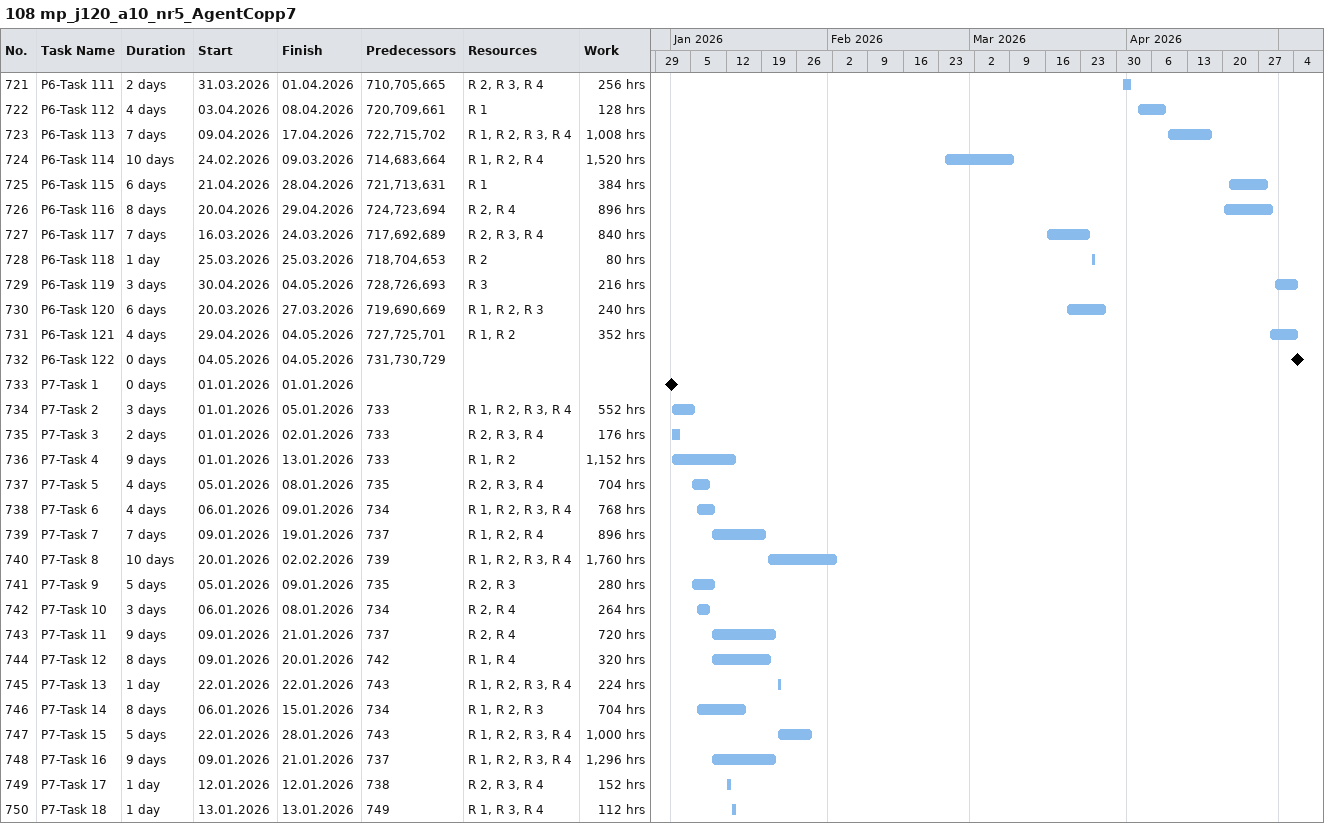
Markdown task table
108 mp_j120_a10_nr5_AgentCopp7

| ID | Task | Duration | Start | Finish | Predecessors | Resources | Work (h) |
|---|---|---|---|---|---|---|---|
| 721 | P6-Task 111 | 2d | 2026-03-31 | 2026-04-01 | 710, 705, 665 | R 2, R 3, R 4 | 256 |
| 722 | P6-Task 112 | 4d | 2026-04-03 | 2026-04-08 | 720, 709, 661 | R 1 | 128 |
| 723 | P6-Task 113 | 7d | 2026-04-09 | 2026-04-17 | 722, 715, 702 | R 1, R 2, R 3, R 4 | 1008 |
| 724 | P6-Task 114 | 10d | 2026-02-24 | 2026-03-09 | 714, 683, 664 | R 1, R 2, R 4 | 1520 |
| 725 | P6-Task 115 | 6d | 2026-04-21 | 2026-04-28 | 721, 713, 631 | R 1 | 384 |
| 726 | P6-Task 116 | 8d | 2026-04-20 | 2026-04-29 | 724, 723, 694 | R 2, R 4 | 896 |
| 727 | P6-Task 117 | 7d | 2026-03-16 | 2026-03-24 | 717, 692, 689 | R 2, R 3, R 4 | 840 |
| 728 | P6-Task 118 | 1d | 2026-03-25 | 2026-03-25 | 718, 704, 653 | R 2 | 80 |
| 729 | P6-Task 119 | 3d | 2026-04-30 | 2026-05-04 | 728, 726, 693 | R 3 | 216 |
| 730 | P6-Task 120 | 6d | 2026-03-20 | 2026-03-27 | 719, 690, 669 | R 1, R 2, R 3 | 240 |
| 731 | P6-Task 121 | 4d | 2026-04-29 | 2026-05-04 | 727, 725, 701 | R 1, R 2 | 352 |
| 732 | P6-Task 122 | 0d | 2026-05-04 | 2026-05-04 | 731, 730, 729 |  |  |
| 733 | P7-Task 1 | 0d | 2026-01-01 | 2026-01-01 |  |  |  |
| 734 | P7-Task 2 | 3d | 2026-01-01 | 2026-01-05 | 733 | R 1, R 2, R 3, R 4 | 552 |
| 735 | P7-Task 3 | 2d | 2026-01-01 | 2026-01-02 | 733 | R 2, R 3, R 4 | 176 |
| 736 | P7-Task 4 | 9d | 2026-01-01 | 2026-01-13 | 733 | R 1, R 2 | 1152 |
| 737 | P7-Task 5 | 4d | 2026-01-05 | 2026-01-08 | 735 | R 2, R 3, R 4 | 704 |
| 738 | P7-Task 6 | 4d | 2026-01-06 | 2026-01-09 | 734 | R 1, R 2, R 3, R 4 | 768 |
| 739 | P7-Task 7 | 7d | 2026-01-09 | 2026-01-19 | 737 | R 1, R 2, R 4 | 896 |
| 740 | P7-Task 8 | 10d | 2026-01-20 | 2026-02-02 | 739 | R 1, R 2, R 3, R 4 | 1760 |
| 741 | P7-Task 9 | 5d | 2026-01-05 | 2026-01-09 | 735 | R 2, R 3 | 280 |
| 742 | P7-Task 10 | 3d | 2026-01-06 | 2026-01-08 | 734 | R 2, R 4 | 264 |
| 743 | P7-Task 11 | 9d | 2026-01-09 | 2026-01-21 | 737 | R 2, R 4 | 720 |
| 744 | P7-Task 12 | 8d | 2026-01-09 | 2026-01-20 | 742 | R 1, R 4 | 320 |
| 745 | P7-Task 13 | 1d | 2026-01-22 | 2026-01-22 | 743 | R 1, R 2, R 3, R 4 | 224 |
| 746 | P7-Task 14 | 8d | 2026-01-06 | 2026-01-15 | 734 | R 1, R 2, R 3 | 704 |
| 747 | P7-Task 15 | 5d | 2026-01-22 | 2026-01-28 | 743 | R 1, R 2, R 3, R 4 | 1000 |
| 748 | P7-Task 16 | 9d | 2026-01-09 | 2026-01-21 | 737 | R 1, R 2, R 3, R 4 | 1296 |
| 749 | P7-Task 17 | 1d | 2026-01-12 | 2026-01-12 | 738 | R 2, R 3, R 4 | 152 |
| 750 | P7-Task 18 | 1d | 2026-01-13 | 2026-01-13 | 749 | R 1, R 3, R 4 | 112 |
